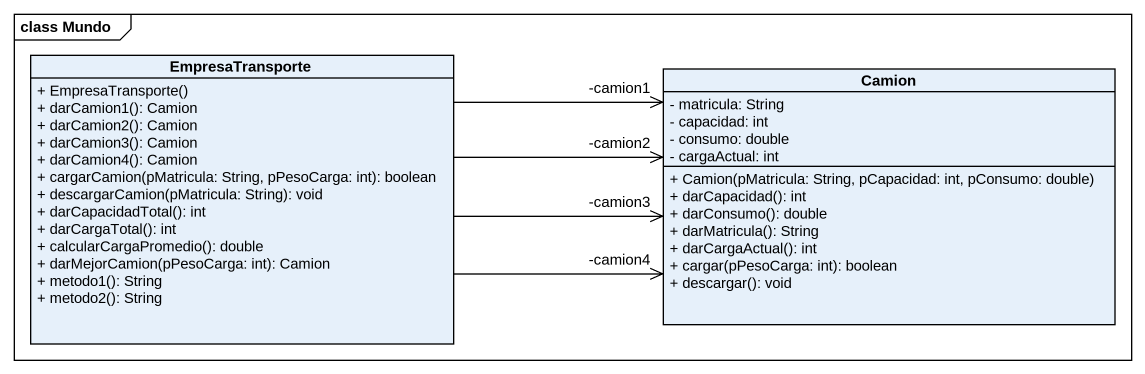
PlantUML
@startuml
mainframe class Mundo
hide circle
hide empty members
skinparam classAttributeIconSize 0
class EmpresaTransporte {
  + EmpresaTransporte()
  + darCamion1(): Camion
  + darCamion2(): Camion
  + darCamion3(): Camion
  + darCamion4(): Camion
  + cargarCamion(pMatricula: String, pPesoCarga: int): boolean
  + descargarCamion(pMatricula: String): void
  + darCapacidadTotal(): int
  + darCargaTotal(): int
  + calcularCargaPromedio(): double
  + darMejorCamion(pPesoCarga: int): Camion
  + metodo1(): String
  + metodo2(): String
}
class Camion {
  - matricula: String
  - capacidad: int
  - consumo: double
  - cargaActual: int
  + Camion(pMatricula: String, pCapacidad: int, pConsumo: double)
  + darCapacidad(): int
  + darConsumo(): double
  + darMatricula(): String
  + darCargaActual(): int
  + cargar(pPesoCarga: int): boolean
  + descargar(): void
}
EmpresaTransporte -right-> "-camion1" Camion
EmpresaTransporte -right-> "-camion2" Camion
EmpresaTransporte -right-> "-camion3" Camion
EmpresaTransporte -right-> "-camion4" Camion
@enduml
